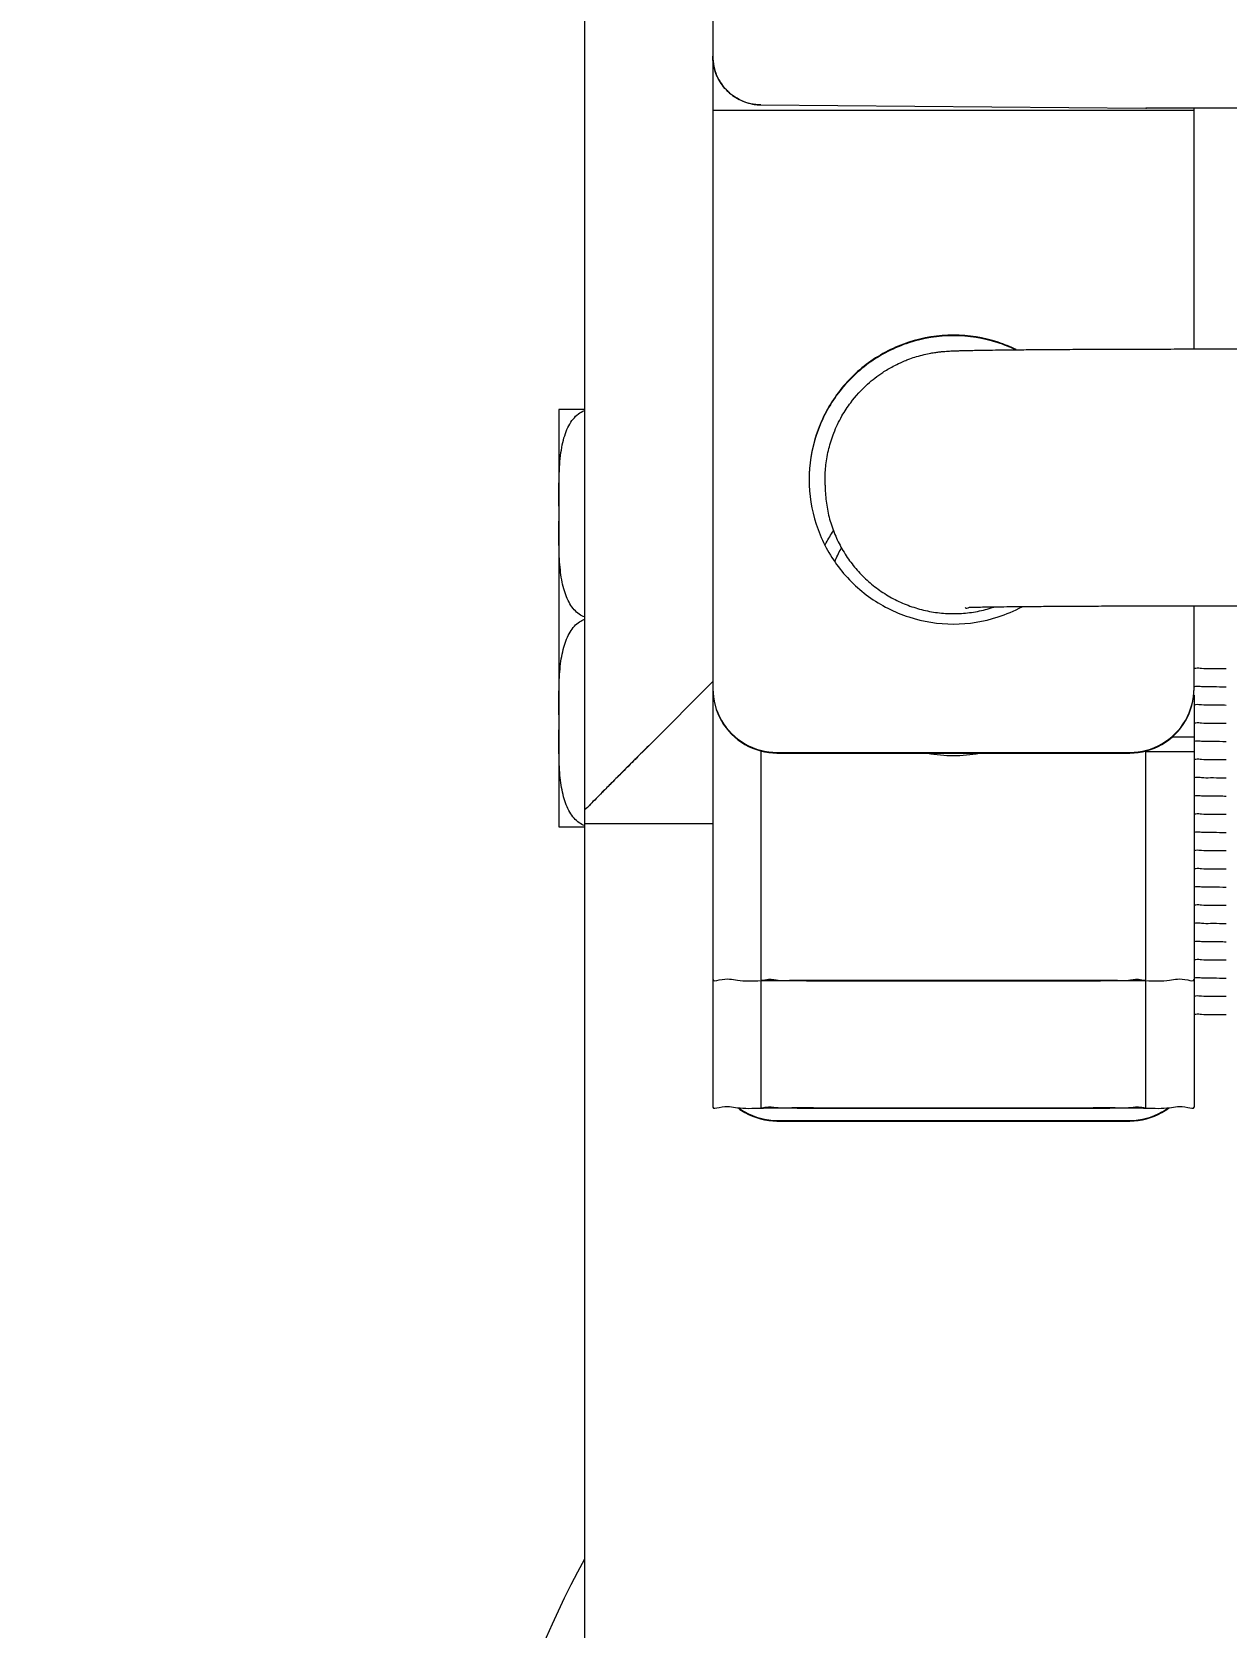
# Model space of a CAD drawing. Extents: x -5598 to 26293, y -3808 to 13850.
# Drawn here: x -732.392 to -728.669, y 2214.49 to 2219.46 of the extents above; entities that cross this region are included whole.
import ezdxf

# ---------------------------------------------------------------- set-up
doc = ezdxf.new("R2010")
doc.units = 0
doc.header["$LTSCALE"] = 100
doc.header["$MEASUREMENT"] = 0
doc.layers.add('AD', color=5, linetype='Continuous', lineweight=9)
doc.layers.add('AK', color=7, linetype='Continuous', lineweight=15)
doc.layers.add('MAKPA GAZ', color=7, linetype='Continuous', lineweight=30, true_color=0x046a38)
doc.layers.add('MAKPA SIHHI', color=7, linetype='Continuous', lineweight=30, true_color=0x428a93)
doc.layers.add('OLCU DIS', color=7, linetype='Continuous')
doc.styles.add('MAKPA TESISAT', font='arial.ttf', dxfattribs={"height": 10})
doc.styles.add('olcu', font='romans.shx', dxfattribs={"width": 0.5})
doc.dimstyles.new('1-200', dxfattribs={"dimtxt": 40, "dimasz": 2, "dimexe": 0, "dimexo": 0, "dimgap": 10, "dimtad": 1, "dimdec": 4, "dimrnd": 0.1, "dimzin": 9, "dimdsep": 46, "dimtxsty": 'olcu', "dimblk1": 'SOL', "dimblk2": 'SAG', "dimsah": 1, "dimcen": 0, "dimse1": 1, "dimse2": 1, "dimclre": 13, "dimadec": 0, "dimazin": 0, "dimtfac": 1, "dimtdec": 4, "dimtix": 1, "dimtmove": 2, "dimatfit": 2, "dimldrblk": 'SOL', "dimfxl": 0, "dimtolj": 1, "dimarcsym": 0})
doc.dimstyles.new('MAKPA TESISAT DIM', dxfattribs={"dimscale": 0.7, "dimtxt": 12, "dimasz": 6, "dimexe": 4, "dimexo": 0, "dimgap": 8, "dimtad": 2, "dimtih": 1, "dimtoh": 1, "dimdec": 0, "dimrnd": 5, "dimzin": 0, "dimdsep": 46, "dimtxsty": 'MAKPA TESISAT', "dimblk1": 'OBLIQUE', "dimblk2": 'OBLIQUE', "dimsah": 1, "dimcen": 0, "dimdle": 3, "dimclrd": 256, "dimclre": 256, "dimclrt": 256, "dimadec": 0, "dimazin": 0, "dimtfac": 1, "dimtdec": 0, "dimtix": 1, "dimtofl": 0, "dimtmove": 2, "dimatfit": 3, "dimldrblk": 'OBLIQUE', "dimfxl": 0, "dimtvp": 7, "dimtolj": 1, "dimtzin": 0, "dimarcsym": 0})

# ---------------------------------------------------------------- blocks, each defined once
blk = doc.blocks.new('SOL')
at = {"color": 0}
for p, q in [((0, 30), (0, -6.962459165720928)), ((7.581908020783771, 0), (-6.967154622002339, 0))]:
    blk.add_line(p, q, dxfattribs=at)
blk.add_circle((0, 0), 3, dxfattribs=at)
blk = doc.blocks.new('SAG')
at = {"color": 0}
for p, q in [((0, -30), (0, 6.962459165720928)), ((7.581908020783771, 0), (-6.967154622002339, 0))]:
    blk.add_line(p, q, dxfattribs=at)
blk.add_circle((0, 0), 3, dxfattribs=at)
blk = doc.blocks.new('*D332')
at = {"layer": 'OLCU DIS', "color": 0, "lineweight": -2, "transparency": 16777216}
blk.add_line((21268, -934.9999999999671), (-2967.999999241584, -934.9999999999671), dxfattribs=at)
at = {"layer": 'OLCU DIS', "color": 0, "lineweight": -2, "transparency": 16777216, "xscale": 2, "yscale": 2, "zscale": 2, "rotation": 180}
blk.add_blockref('SAG', (-2969.999999241584, -934.9999999999671), dxfattribs=at)
at = {"layer": 'OLCU DIS', "color": 0, "lineweight": -2, "transparency": 16777216, "xscale": 2, "yscale": 2, "zscale": 2}
blk.add_blockref('SOL', (21270, -934.9999999999671), dxfattribs=at)
at = {"layer": 'OLCU DIS', "color": 0, "transparency": 16777216, "insert": (9295.637683253217, -904.9999999999671), "char_height": 40, "attachment_point": 5, "style": 'olcu'}
blk.add_mtext('\\A1;24240', dxfattribs=at)
blk = doc.blocks.new('OVEN TROLLEY')
at = {"layer": 'AD'}
blk.add_arc((49.69826822921765, -9.023073494818505), 2.850748213224147, 331.3112581274623, 28.68874187253774, dxfattribs=at)
at = {"layer": 'AK'}
for p, q in [((52.19856275597692, -74.59823857072035), (52.19856275597692, -6.272805857902767)), ((51.59849206955992, -11.75638669169268), (50.49836247778136, -11.75638669169268)), ((51.59849206955992, -11.75813220430859), (50.49836247778136, -11.75813220430859)), ((50.29833891564646, -13.08387972553021), (50.29833891564646, -11.80022877777219)), ((50.44835658724775, -11.80022877777219), (50.44835658724775, -12.19461990556442)), ((51.39846850741321, -11.79673775242406), (50.6983860399281, -11.79673775242395)), ((51.39846850741321, -11.79804688688591), (50.6983860399281, -11.79804688688591)), ((51.64849796009353, -12.19461990556442), (51.64849796009353, -11.80022877777219)), ((51.79851563170664, -13.10320449155983), (51.79851563170664, -11.80022877777219)), ((50.44835658724775, -12.19733292063461), (50.44835658724775, -12.90786649225038)), ((51.39846850741321, -12.19384189514665), (50.6983860399281, -12.19384189514665)), ((51.39846850741321, -12.19515102972502), (50.6983860399281, -12.19515102972502)), ((51.64849796009353, -12.91030840101882), (51.64849796009353, -12.19733292063461)), ((52.27857218083806, -12.67350350389017), (52.19856275597692, -12.67350350389017)), ((52.27857218083806, -13.97365665781535), (52.27857218083806, -12.67350350389017)), ((52.19844009404175, -12.68402002697098), (51.79851563170664, -12.68402002697098)), ((50.44835658724775, -12.90786942370459), (50.29833891564646, -12.90786942370459)), ((51.59849206955992, -12.9031885456875), (50.49836247778136, -12.9031885456875)), ((51.59849206955992, -12.90493405844313), (50.49836247778136, -12.90493405844313)), ((51.79851563170664, -13.12595184013469), (51.99853919385336, -12.92593589426246)), ((50.29833891564646, -13.10495000431535), (50.29833891564646, -13.36192147998372)), ((51.79851563170664, -17.77408500722367), (51.79851563170664, -13.10495000431535)), ((50.24833302510103, -13.3619367549079), (49.14820343332245, -13.3619367549079)), ((51.44847439795864, -13.73754670118205), (51.44847439795864, -13.75500182834207)), ((52.19856275597692, -13.97365665781535), (52.27857218083806, -13.97365665781535)), ((50.24833302510103, -14.16203100347184), (49.14820343332245, -14.16203100347184)), ((50.29833891564646, -14.16201584144721), (50.29833891564646, -14.90509351700302)), ((50.29833891564646, -14.90509351700302), (50.29833891564646, -14.91206985566521)), ((50.29833891564646, -14.90509351700302), (51.79851563170664, -14.90509351700302)), ((46.99795014032257, -14.91206985566532), (50.44835658724775, -14.91207556783911)), ((51.64849796009353, -14.92254864416304), (50.44835658724775, -14.91207556783911))]:
    blk.add_line(p, q, dxfattribs=at)
for points, start_tangent, end_tangent in [([(50.49836247778136, -11.75638669169268), (50.39835069670232, -11.783183747169), (50.37799563620353, -11.79662445069982)], (-0.1021098309, -2e-16), (-0.0825115560999999, -0.0621196466000001)), ([(50.49836247778136, -11.75813220430859), (50.39835069670232, -11.78492925992464), (50.38033104093607, -11.79663837134137)], (-0.0998107528, -2e-16), (-0.0815452738999999, -0.0595413046000001)), ([(51.71885891103317, -11.79662445069982), (51.69850385063898, -11.783183747169), (51.59849206955992, -11.75638669169268)], (-0.0825115561000001, 0.0621196465999999), (-0.1021098309, -2e-16)), ([(51.71652350630017, -11.79663837134126), (51.69850385063898, -11.78492925992464), (51.59849206955992, -11.75813220430859)], (-0.0815452739000001, 0.0595413045999998), (-0.0998107528, -2e-16)), ([(50.44835494593132, -11.79695236406974), (50.37474111782501, -11.79817680456904), (50.31791861556111, -11.79914999158347), (50.29833891564646, -11.80022877777219)], (-0.1261258365, 0.0041711067999998), (2e-16, -0.1205212997999999)), ([(50.6983860399281, -11.79673775242395), (50.57476467997171, -11.79690861528502), (50.46324423996827, -11.79740447896756), (50.44835494593132, -11.79695236406974)], (-0.1995127921, -3e-16), (-0.2087906274, 0.0069049135999996)), ([(50.6983860399281, -11.79804688688591), (50.62112268992347, -11.79815367622063), (50.55142241494593, -11.79846359096689), (50.49610796359489, -11.79894629459591), (50.46059389963636, -11.79955453647994), (50.44835658724775, -11.80022877777219)], (-0.2000213075, -3e-16), (3e-16, -0.2000213075)), ([(51.64849796009353, -11.80022877777219), (51.63626064757715, -11.79955453647994), (51.60074658364179, -11.79894629459591), (51.54543213226713, -11.79846359096689), (51.47573185728958, -11.79815367622063), (51.39846850741321, -11.79804688688591)], (-3e-16, 0.2000213075), (-0.2000213075, -3e-16)), ([(51.64849960128172, -11.79695236406985), (51.63361030725661, -11.79740447896756), (51.52208986736957, -11.79690861528502), (51.39846850741321, -11.79673775242406)], (-0.2087906273999999, -0.0069049136000004), (-0.1995127921, -3e-16)), ([(51.79851563170664, -11.80022877777219), (51.7789359317802, -11.79914999158347), (51.72211342951628, -11.79817680456904), (51.64849960128172, -11.79695236406985)], (-2e-16, 0.1205212997999999), (-0.1261258365, -0.0041711068000002)), ([(50.29252885761104, -12.09000202388256), (50.27516447664799, -12.08947483916995), (50.24715831848459, -12.08898934536842), (50.20906076208336, -12.08855441325568), (50.19838963242353, -12.08839238864596)], (-0.1044117261, -0.0206700225000002), (-0.07509559980000001, 0.0008797375999999)), ([(50.29833891564646, -12.09054497022873), (50.29252885761104, -12.09000202388256)], (0, 0.0046677476), (-0.0064656572, -0.0012799834)), ([(50.29252885761104, -12.14673118704218), (50.27516447664799, -12.14620400242268), (50.24715831848459, -12.14571850862114), (50.20906076208336, -12.14528357650852), (50.19838963242353, -12.14512155192199)], (-0.1044117261, -0.0206700225000002), (-0.07509559980000001, 0.0008797375999999)), ([(50.29833891564646, -12.14727413348146), (50.29252885761104, -12.14673118704218)], (0, 0.0046677476), (-0.0064656572, -0.0012799834)), ([(50.29252885761104, -12.20346035029502), (50.27516447664799, -12.20293316569871), (50.24715831848459, -12.20244767189717), (50.20906076208336, -12.20201273978455), (50.19838963242353, -12.20185071519802)], (-0.1044117261, -0.0206700225000002), (-0.07509559980000001, 0.0008797375999999)), ([(50.29833891564646, -12.20400329675749), (50.29252885761104, -12.20346035029502)], (0, 0.0046677476), (-0.0064656572, -0.0012799834)), ([(50.44835494593132, -12.19405650693216), (50.37474111782501, -12.19528094729162), (50.31791861556111, -12.19625413442259), (50.29833891564646, -12.19733292063461)], (-0.1261258365, 0.0041711067999998), (2e-16, -0.1205212997999999)), ([(50.6983860399281, -12.19384189514665), (50.57476467997171, -12.19401275817063), (50.46324423996827, -12.19450862169026), (50.44835494593132, -12.19405650693216)], (-0.1995127921, -3e-16), (-0.2087906274, 0.0069049135999996)), ([(50.6983860399281, -12.19515102972502), (50.62112268992347, -12.19525781905963), (50.55142241494593, -12.19556773382931), (50.49610796359489, -12.19605043731849), (50.46059389963636, -12.19665867920253), (50.44835658724775, -12.19733292063461)], (-0.2000213075, -3e-16), (3e-16, -0.2000213075)), ([(51.64849796009353, -12.19733292063461), (51.63626064757715, -12.19665867920253), (51.60074658364179, -12.19605043731849), (51.54543213226713, -12.19556773382931), (51.47573185728958, -12.19525781905975), (51.39846850741321, -12.19515102972502)], (-3e-16, 0.2000213075), (-0.2000213075, -3e-16)), ([(51.64849960128172, -12.19405650693216), (51.63361030725661, -12.19450862169026), (51.52208986736957, -12.19401275817063), (51.39846850741321, -12.19384189514665)], (-0.2087906273999999, -0.0069049136000004), (-0.1995127921, -3e-16)), ([(51.79851563170664, -12.19733292063461), (51.7789359317802, -12.19625413442259), (51.72211342951628, -12.19528094729162), (51.64849960128172, -12.19405650693216)], (-2e-16, 0.1205212997999999), (-0.1261258365, -0.0041711068000002)), ([(50.29252885761104, -12.26018951357105), (50.27516447664799, -12.25966232897474), (50.24715831848459, -12.2591768351499), (50.20906076208336, -12.25874190303716), (50.19838963242353, -12.25857987845074)], (-0.1044117261, -0.0206700225000002), (-0.07509559980000001, 0.0008797375999999)), ([(50.29833891564646, -12.26073246003352), (50.29252885761104, -12.26018951357105)], (0, 0.0046677476), (-0.0064656572, -0.0012799834)), ([(50.29252885761104, -12.31691867682377), (50.27516447664799, -12.31639149225077), (50.24715831848459, -12.31590599842593), (50.20906076208336, -12.31547106631319), (50.19838963242353, -12.31530904172678)], (-0.1044117261, -0.0206700225000002), (-0.07509559980000001, 0.0008797375999999)), ([(50.29833891564646, -12.31746162316994), (50.29252885761104, -12.31691867682377)], (0, 0.0046677476), (-0.0064656572, -0.0012799834)), ([(50.29252885761104, -12.37364784009981), (50.27516447664799, -12.3731206555035), (50.24715831848459, -12.37263516167877), (50.20906076208336, -12.37220022956603), (50.19838963242353, -12.3720382049795)], (-0.1044117261, -0.0206700225000002), (-0.07509559980000001, 0.0008797375999999)), ([(50.29833891564646, -12.37419078644598), (50.29252885761104, -12.37364784009981)], (0, 0.0046677476), (-0.0064656572, -0.0012799834)), ([(50.29252885761104, -12.43037700337584), (50.27516447664799, -12.42984981877953), (50.24715831848459, -12.4293643249548), (50.20906076208336, -12.42892939270234), (50.19838963242353, -12.42876736813912)], (-0.1044117261, -0.0206700225000002), (-0.07509559980000001, 0.0008797375999999)), ([(50.29833891564646, -12.43091994969859), (50.29252885761104, -12.43037700337584)], (0, 0.0046677476), (-0.0064656572, -0.0012799834)), ([(50.29252885761104, -12.48710616662856), (50.27516447664799, -12.48657898203237), (50.24715831848459, -12.48609348820741), (50.20906076208336, -12.48565855597837), (50.19838963242353, -12.48549653139184)], (-0.1044117261, -0.0206700225000002), (-0.07509559980000001, 0.0008797375999999)), ([(50.29833891564646, -12.48764911297462), (50.29252885761104, -12.48710616662856)], (0, 0.0046677476), (-0.0064656572, -0.0012799834)), ([(50.29252885761104, -12.54383532990459), (50.27516447664799, -12.5433081453084), (50.24715831848459, -12.54282265148345), (50.20906076208336, -12.5423877192311), (50.19838963242353, -12.54222569466799)], (-0.1044117261, -0.0206700225000002), (-0.07509559980000001, 0.0008797375999999)), ([(50.29833891564646, -12.54437827622746), (50.29252885761104, -12.54383532990459)], (0, 0.0046677476), (-0.0064656572, -0.0012799834)), ([(50.29252885761104, -12.60056449315743), (50.27516447664799, -12.60003730856112), (50.24715831848459, -12.59955181461987), (50.20906076208336, -12.59911688250713), (50.19838963242353, -12.59895485792071)], (-0.1044117261, -0.0206700225000002), (-0.07509559980000001, 0.0008797375999999)), ([(50.29833891564646, -12.60110743950349), (50.29252885761104, -12.60056449315743)], (0, 0.0046677476), (-0.0064656572, -0.0012799834)), ([(50.29252885761104, -12.65729365643335), (50.27516447664799, -12.65676647169744), (50.24715831848459, -12.6562809778726), (50.20906076208336, -12.65584604575986), (50.19838963242353, -12.65568402119675)], (-0.1044117261, -0.0206700225000002), (-0.07509559980000001, 0.0008797375999999)), ([(50.29833891564646, -12.65783660275622), (50.29252885761104, -12.65729365643335)], (0, 0.0046677476), (-0.0064656572, -0.0012799834)), ([(50.29252885761104, -12.71402281968619), (50.27516447664799, -12.71349563497347), (50.24715831848459, -12.71301014114863), (50.20906076208336, -12.712575209036), (50.19838963242353, -12.71241318444947)], (-0.1044117261, -0.0206700225000002), (-0.07509559980000001, 0.0008797375999999)), ([(50.29833891564646, -12.71456576603225), (50.29252885761104, -12.71402281968619)], (0, 0.0046677476), (-0.0064656572, -0.0012799834)), ([(52.19858754890161, -12.67701775148737), (52.21523852971711, -12.68573942849173), (52.23100346277337, -12.70005071369223), (52.24446618501667, -12.71888744322337), (52.25536260646172, -12.74135589356297), (52.26379762807061, -12.76690150812487), (52.27001147091492, -12.7953486139769), (52.27421884014608, -12.82629373922236), (52.27675556147584, -12.85948939608636), (52.27803946684013, -12.89516383515433), (52.27850234585946, -12.93370511169769), (52.27857218083806, -12.97516736382386)], (0.2454740942000003, -0.0874940519999996), (5e-16, -0.2595317905999999)), ([(50.29252885761104, -12.7707519828225), (50.27516447664799, -12.77022479822619), (50.24715831848459, -12.76973930440135), (50.20906076208336, -12.76930437231192), (50.19838963242353, -12.7691423477255)], (-0.1044117261, -0.0206700225000002), (-0.07509559980000001, 0.0008797375999999)), ([(50.29833891564646, -12.77129492928497), (50.29252885761104, -12.7707519828225)], (0, 0.0046677476), (-0.0064656572, -0.0012799834)), ([(51.99853919385336, -12.92593589426246), (52.04093293643688, -12.88350411105193), (52.08033722563992, -12.84398835009187), (52.11454840585918, -12.80960753775423), (52.14249812524656, -12.7814487973809), (52.16410880478212, -12.75960647555757), (52.17987526065542, -12.74359790940059), (52.19048985840649, -12.73273791713859), (52.19856275597692, -12.72417444715961)], (0.1607024748999997, 0.1606963559000003), (-4e-16, 0.2272632927)), ([(52.0193076180352, -12.90515920807365), (52.03679507352068, -12.88764924908742), (52.07284316311722, -12.85150984985512), (52.10495503129766, -12.81925658102841), (52.13213991084501, -12.79189381214087), (52.15412056695764, -12.76971197494993), (52.17111460242301, -12.75250405328108), (52.18359070144957, -12.73980852604143), (52.19206250690046, -12.73111580944373), (52.19851260033316, -12.72480638570846)], (0.1436537273999998, 0.1437771335000002), (0.0308361035999997, 0.1911364637)), ([(52.19851260033316, -12.72480638570846), (52.19856275597692, -12.72417443526206)], (7.90841e-05, 0.0004901999), (0, 0.0005212508000000001)), ([(50.29252885761104, -12.82748114609853), (50.27516447664799, -12.82695396150222), (50.24715831848459, -12.82646846767738), (50.20906076208336, -12.82603353558795), (50.19838963242353, -12.82587151097823)], (-0.1044117261, -0.0206700225000002), (-0.07509559980000001, 0.0008797375999999)), ([(50.29833891564646, -12.82802409256101), (50.29252885761104, -12.82748114609853)], (0, 0.0046677476), (-0.0064656572, -0.0012799834)), ([(50.29252885761104, -12.88421030935126), (50.27516447664799, -12.88368312475495), (50.24715831848459, -12.88319763093011), (50.20906076208336, -12.88276269884068), (50.19838963242353, -12.88260067425426)], (-0.1044117261, -0.0206700225000002), (-0.07509559980000001, 0.0008797375999999)), ([(50.29833891564646, -12.88475325581373), (50.29252885761104, -12.88421030935126)], (0, 0.0046677476), (-0.0064656572, -0.0012799834)), ([(50.49836247778136, -12.9031885456875), (50.39835069670232, -12.92998560130354), (50.32513699163096, -13.00319651869358), (50.29833891564646, -13.10320449155983)], (-0.2484615529, -4e-16), (4e-16, -0.2484615529)), ([(50.49836247778136, -12.90493405844313), (50.39835069670232, -12.93173111403587), (50.32513699163096, -13.0049420314258), (50.29833891564646, -13.10495000431535)], (-0.2484615529, -4e-16), (4e-16, -0.2484615529)), ([(51.04842727366474, -12.89520684020817), (50.96762081818303, -12.9025236647459)], (-0.0648654395, -1e-16), (-0.0639942024, -0.0116669981000001)), ([(51.12923372905367, -12.9025236647459), (51.04842727366474, -12.89520684020817)], (-0.0639942024, 0.0116669980999999), (-0.0648654395, -1e-16)), ([(51.79851563170664, -13.10320449155983), (51.7717175557335, -13.00319651869358), (51.69850385063898, -12.92998560130354), (51.59849206955992, -12.9031885456875)], (-4e-16, 0.2484615529), (-0.2484615529, -4e-16)), ([(51.79850794330138, -13.10323706263432), (51.7717175557335, -13.0049420314258), (51.69850385063898, -12.93173111403587), (51.59849206955992, -12.90493405844313)], (-0.0022178856000004, 0.2472379331), (-0.2470917760999999, -4e-16)), ([(51.99853919385336, -12.92593589426246), (52.0193076180352, -12.90515920807365)], (0.0166163373, 0.0166157046), (0.0166089395, 0.0166232075)), ([(50.29252885761104, -12.94093947262729), (50.27516447664799, -12.94041228803098), (50.24715831848459, -12.93992679422945), (50.20906076208336, -12.93949186211671), (50.19838963242353, -12.93932983753029)], (-0.1044117261, -0.0206700225000002), (-0.07509559980000001, 0.0008797375999999)), ([(50.29833891564646, -12.94148241908976), (50.29252885761104, -12.94093947262729)], (0, 0.0046677476), (-0.0064656572, -0.0012799834)), ([(50.36824694970289, -12.953407624585), (50.29834455105572, -12.95347313882075)], (-0.0559151929, -7.44055000001e-05), (-0.055915398, -3.06040000001e-05)), ([(50.29252885761104, -12.99766863590332), (50.27516447664799, -12.99714145128371), (50.24715831848459, -12.99665595748229), (50.20906076208336, -12.99622102536955), (50.19838963242353, -12.99605900078313)], (-0.1044117261, -0.0206700225000002), (-0.07509559980000001, 0.0008797375999999)), ([(50.29833891564646, -12.99821158222608), (50.29252885761104, -12.99766863590332)], (0, 0.0046677476), (-0.0064656572, -0.0012799834)), ([(50.29252885761104, -13.05439779915605), (50.27516447664799, -13.05387061455974), (50.24715831848459, -13.05338512075832), (50.20906076208336, -13.05295018864558), (50.19838963242353, -13.05278816405916)], (-0.1044117261, -0.0206700225000002), (-0.07509559980000001, 0.0008797375999999)), ([(50.29833891564646, -13.05494074547892), (50.29252885761104, -13.05439779915605)], (0, 0.0046677476), (-0.0064656572, -0.0012799834)), ([(52.27857218083806, -13.02191622093073), (52.27850359989666, -13.06312295583768), (52.27802101128633, -13.10276307380979), (52.27664669503553, -13.13958502594607), (52.27394973372007, -13.17334153385593), (52.26954099711143, -13.20438920803121), (52.26306076415936, -13.23285913310246), (52.25433479301261, -13.25824463866877), (52.24326904413179, -13.28019980367958), (52.2298609149351, -13.29831217137394), (52.21421694687466, -13.31205012266287), (52.19860896868055, -13.32006315755416)], (5e-16, -0.2595164399), (-0.2453408459999998, -0.0871674106000004)), ([(50.29252885761104, -13.11112696243208), (50.27516447664799, -13.11059977781258), (50.24715831848459, -13.11011428401093), (50.20906076208336, -13.10967935178189), (50.19838963242353, -13.10951732719536)], (-0.1044117261, -0.0206700225000002), (-0.07509559980000001, 0.0008797375999999)), ([(50.29833891564646, -13.11166990875495), (50.29252885761104, -13.11112696243208)], (0, 0.0046677476), (-0.0064656572, -0.0012799834)), ([(51.79851563170664, -13.10495000431535), (51.79850794330138, -13.10323706263432)], (0, 0.0013697768), (-1.22951e-05, 0.001370587)), ([(50.29252885761104, -13.1678561256848), (50.27516447664799, -13.1673289410885), (50.24715831848459, -13.16684344728696), (50.20906076208336, -13.16640851503462), (50.19838963242353, -13.1662464904482)], (-0.1044117261, -0.0206700225000002), (-0.07509559980000001, 0.0008797375999999)), ([(50.29833891564646, -13.16839907203098), (50.29252885761104, -13.1678561256848)], (0, 0.0046677476), (-0.0064656572, -0.0012799834)), ([(51.49848028849225, -13.75500182834219), (51.4764531260065, -13.61593309385932), (51.41252781093942, -13.49047737620992), (51.31296179850447, -13.39091515484028), (51.18750130351997, -13.32699227380794), (51.04842727366474, -13.30496595016439), (50.90935324368171, -13.32699227380794), (50.83465063584151, -13.35898829732321)], (-1.3e-15, 0.7406137861999998), (-0.6544637070999993, -0.353180767300001)), ([(51.01161689615707, -13.35696880045577), (50.99794296791639, -13.35727210567552), (50.98573745787723, -13.35757051607356), (50.96925757348651, -13.35791328869516), (50.94743803921743, -13.35829907552102), (50.91885164318942, -13.3587271204334), (50.88159015727558, -13.35919606919629), (50.83313031225121, -13.35970205179183), (50.77520964826122, -13.36019736576122), (50.71135572607761, -13.3606410663923), (50.64231685239917, -13.36102667058571), (50.56889024798863, -13.36134894966369), (50.4919066665751, -13.36160378343186), (50.41222665050861, -13.36178802937502), (50.33073498942519, -13.36189946288937), (50.24833302510103, -13.3619367549079)], (-0.0013712866, 0.0213117012), (-0.6095708766999999, -1.1e-15)), ([(51.44847439795864, -13.73754670118205), (51.44531990686061, -13.68740941068381), (51.43590618183941, -13.6380628151702), (51.42038168310535, -13.59028513998487), (51.39899124098596, -13.54482986762878), (51.37207219576827, -13.50241385478284), (51.34004907667975, -13.46370602749516), (51.30342690769464, -13.42931683106576), (51.2627832421275, -13.3997886039665), (51.21875905484773, -13.37558702373633), (51.1720486336211, -13.35709376392174), (51.1233886296335, -13.34460047412426), (51.07354644039276, -13.33830418105935), (51.0233081068435, -13.33830418105924), (50.97346591759139, -13.34460047412426), (50.92480591370836, -13.35709376392185), (50.92029030591344, -13.35859069087303)], (-1.1e-15, 0.6065821877000002), (-0.5750017245999998, -0.1944187767000009)), ([(52.19859106969657, -13.32709790199283), (52.21484317951251, -13.33553993081432), (52.23044913522322, -13.34950126727335), (52.24385477561133, -13.36793127040141), (52.25476134712232, -13.38994780714847), (52.26326728785067, -13.41504037795812), (52.26959460480736, -13.44306780725014), (52.27393405336749, -13.47367346124952), (52.27661743932991, -13.50705447207429), (52.27800337708901, -13.54361046598046), (52.27849995758731, -13.58330397988891), (52.27857218083806, -13.62524394077479)], (0.2454211347, -0.0879426530999996), (4e-16, -0.2595325588)), ([(51.41807219229519, -13.49953965420127), (51.39900844853253, -13.53926146457661), (51.39744599559922, -13.54207709248874)], (-0.0144734607999999, -0.0349718936), (-0.0184892602, -0.0330044055)), ([(51.4491584249016, -13.55010818388541), (51.44506656489681, -13.55793452531793), (51.42237738181698, -13.59576680009479)], (-0.019263578, -0.0377266178), (-0.0235554741999999, -0.035194772)), ([(52.27855009049505, -13.70018922184818), (52.27847976021565, -13.71757805120421), (52.27779524806543, -13.76177848874351), (52.27580265472067, -13.80278434607885), (52.27199054054779, -13.8392088097869), (52.26614120300506, -13.87093470663524), (52.25810608363815, -13.89854903187358), (52.2475086675316, -13.92282128130307), (52.23393366269863, -13.9436260399292), (52.2175667986097, -13.9597200108808), (52.19890381529091, -13.97002795910225), (52.19857164415895, -13.9701470856437)], (-0.0005521292999996, -0.2369673395000001), (-0.2244492415999999, -0.0797785960000004)), ([(52.27857218083806, -13.67199279790509), (52.27855009049505, -13.70018922184818)], (0, -0.022554507), (-5.255140000000001e-05, -0.0225544511)), ([(51.44847439795864, -13.75500182834207), (51.44579739898324, -13.80120802329611), (51.4366768443782, -13.85144576000743), (51.42121138070375, -13.90016778454878), (51.3958457932166, -13.95335750052459), (51.36874462854473, -13.99467956676381), (51.31585568751311, -14.05255839606968), (51.26899527400371, -14.08879551017889), (51.23674341997261, -14.10801035849135), (51.21387726154068, -14.11929955297376), (51.19698654873661, -14.12651816142011), (51.18399630952023, -14.13146210518891), (51.16325178539261, -14.13831739906447), (51.13947943446088, -14.14467914121917), (51.11929385053815, -14.14889010175818), (51.103724902944, -14.15142378647579), (51.09047919713781, -14.15311200282292), (51.07991034614985, -14.15416967292538), (51.0700893504021, -14.15494504087837), (51.06111090801993, -14.1555061849881), (51.05217554157696, -14.15595578894704), (51.04255544311025, -14.15635200798272), (51.03160148764152, -14.15672660787811), (51.01861085626875, -14.15709954154431), (51.00275777208739, -14.15748430226222), (50.98308342674851, -14.15788941933999), (50.95839233060257, -14.15832088893512), (50.92716148606847, -14.15878258194993), (50.88740770158471, -14.15927612594089), (50.83658057918671, -14.15979923970292), (50.77659935682902, -14.16030441446924), (50.71137309189077, -14.16075054976386), (50.64153580952539, -14.16113449711111), (50.56775816338483, -14.1614533101557), (50.49076667677707, -14.16170429923795), (50.4113295037008, -14.16188523842709), (50.33024536249591, -14.16199447716349), (50.24833302510103, -14.16203100347184)], (2e-15, -1.142478788899998), (-1.142478788899998, -2e-15)), ([(50.8528278840648, -14.1603007330209), (50.90935324368171, -14.18301138289962), (51.04842727366474, -14.20503770651987), (51.18750130351997, -14.18301138289962), (51.31296179850447, -14.11908850184397), (51.41252781093942, -14.01952628061394), (51.4764531260065, -13.89407056282493), (51.49848028849225, -13.75500182834219)], (0.6550393394000009, -0.3161601600999988), (-1.3e-15, 0.7243523985000003)), ([(50.85683909394435, -14.16046699621938), (50.90935324368171, -14.1812658701441), (51.04842727366474, -14.20329219378755), (51.18750130351997, -14.18126587014399), (51.31296179850447, -14.11734298911176), (51.41252781093942, -14.01778076788173), (51.4764531260065, -13.89232505009272), (51.49847689108571, -13.75499096381236)], (0.6536385839000008, -0.3075932450999988), (0.0028180205999988, 0.7195437850000002)), ([(50.44835658724775, -14.91207556783911), (50.44701511897744, -14.91206988742328)], (-0.0010729, 9.3627e-06), (-0.0010731794, -2.743e-07)), ([(51.6637137973506, -14.92345588078012), (51.64849796009353, -14.92254864416304)], (-0.0121319857, 0.0013424625), (-0.0121857944, 0.0001063398)), ([(51.64849796009353, -14.92254864416304), (51.68033041599562, -14.92624248388449), (51.70991156842216, -14.93623074375785), (51.73551653785978, -14.95112369070989), (51.75639740117492, -14.96928038437613), (51.77260616802946, -14.9893707858514), (51.78446374181055, -15.01035703594084), (51.79244563806002, -15.03157659867997), (51.79702586209747, -15.05276810909845), (51.79851563170664, -15.07386971028745)], (0.1887580216999999, -0.0016472035999997), (3e-16, -0.1887652087)), ([(51.79821005545671, -15.06429957185173), (51.79752558483175, -15.05665510209496), (51.79450645744225, -15.03938580282261), (51.78931488351087, -15.02206235491894), (51.78172386119274, -15.00476090376025), (51.77144942451865, -14.98768194963918), (51.75820177362164, -14.97119698316078), (51.74176799351687, -14.95588005435411), (51.72211617646404, -14.94249588624802), (51.69952125372935, -14.93193704819998), (51.67463845399322, -14.925071711128), (51.6637137973506, -14.92345588078012)], (-0.0107801845000003, 0.1687767235), (-0.1682523382, 0.0186179289999997)), ([(51.79851563170664, -15.07386973818063), (51.79821005545671, -15.06429957185173)], (0, 0.007657346999999999), (-0.0004884329, 0.0076470033))]:
    blk.add_spline(points, degree=3, dxfattribs=dict(at, start_tangent=start_tangent, end_tangent=end_tangent))
blk = doc.blocks.new('_OBLIQUE')
at = {"color": 0, "linetype": 'ByBlock', "lineweight": -2}
blk.add_line((-0.5, -0.5), (0.5, 0.5), dxfattribs=at)
blk = doc.blocks.new('*D1005')
at = {"layer": 'MAKPA SIHHI', "lineweight": -2, "transparency": 16777216}
for p, q in [((-749.7533808635154, 2197.232070836355), (-749.7533808635153, 2517.767929162604)), ((-610.0000000024922, 2515.667929162604), (-752.5533808635154, 2515.667929162604)), ((-609.9999999999998, 2199.332070836355), (-752.5533808635154, 2199.332070836355))]:
    blk.add_line(p, q, dxfattribs=at)
at = {"layer": 'MAKPA SIHHI', "lineweight": -2, "transparency": 16777216, "xscale": 4.199999999999998, "yscale": 4.199999999999998, "zscale": 4.199999999999998}
for p, rotation in [((-749.7533808635153, 2515.667929162604), 90), ((-749.7533808635154, 2199.332070836355), 270)]:
    blk.add_blockref('_OBLIQUE', p, dxfattribs=dict(at, rotation=rotation))
at = {"layer": 'MAKPA SIHHI', "transparency": 16777216, "insert": (-766.4345541240889, 2357.49999999948), "char_height": 10, "attachment_point": 5, "style": 'MAKPA TESISAT'}
blk.add_mtext('\\A1;315', dxfattribs=at)
blk = doc.blocks.new('*D1068')
at = {"layer": 'MAKPA GAZ', "lineweight": -2, "transparency": 16777216}
for p, q in [((-762.5317205052996, 2199.332070836351), (-762.5317205052996, 2392.035892867825)), ((-609.9999999999998, 2189.999999998954), (-609.9999999999998, 2392.035892867825)), ((-607.8999999999997, 2389.235892867825), (-764.6317205052999, 2389.235892867825))]:
    blk.add_line(p, q, dxfattribs=at)
at = {"layer": 'MAKPA GAZ', "lineweight": -2, "transparency": 16777216, "xscale": 4.199999999999998, "yscale": 4.199999999999998, "zscale": 4.199999999999998, "rotation": 180}
blk.add_blockref('_OBLIQUE', (-762.5317205052996, 2389.235892867825), dxfattribs=at)
at = {"layer": 'MAKPA GAZ', "lineweight": -2, "transparency": 16777216, "xscale": 4.199999999999998, "yscale": 4.199999999999998, "zscale": 4.199999999999998}
blk.add_blockref('_OBLIQUE', (-609.9999999999998, 2389.235892867825), dxfattribs=at)
at = {"layer": 'MAKPA GAZ', "transparency": 16777216, "insert": (-686.2658602526498, 2399.941622745041), "char_height": 10, "attachment_point": 5, "style": 'MAKPA TESISAT'}
blk.add_mtext('\\A1;155', dxfattribs=at)

msp = doc.modelspace()

# ---------------------------------------------------------------- block references
at = {"layer": 'AK', "rotation": 180}
msp.add_blockref('OVEN TROLLEY', (-678.4705610021399, 2204.310057637898), dxfattribs=at)

# ---------------------------------------------------------------- dimensions: what is measured, and where the dimension line sits
at = {"layer": 'MAKPA GAZ'}
dim = msp.add_linear_dim(base=(-762.5317205052996, 2389.235892867825), p1=(-609.9999999999998, 2189.999999998954), p2=(-762.5317205052996, 2199.332070836351), dimstyle='MAKPA TESISAT DIM', override={"dimfxl": 0}, dxfattribs=at)
dim.commit()
dim.dimension.update_dxf_attribs({"geometry": '*D1068', "text_midpoint": (-686.2658602526498, 2399.941622745041)})
at = {"layer": 'MAKPA SIHHI'}
dim = msp.add_linear_dim(base=(-749.7533808635153, 2515.667929162604), p1=(-609.9999999999998, 2199.332070836355), p2=(-610.0000000024922, 2515.667929162604), angle=90, dimstyle='MAKPA TESISAT DIM', override={"dimfxl": 0}, dxfattribs=at)
dim.commit()
dim.dimension.update_dxf_attribs({"geometry": '*D1005', "text_midpoint": (-766.4345541240889, 2357.49999999948)})
at = {"layer": 'OLCU DIS', "color": 7}
dim = msp.add_linear_dim(base=(-2969.999999241584, -934.9999999999671), p1=(21270, -634.9999999999673), p2=(-2969.999999241583, 7534.999999997421), dimstyle='1-200', dxfattribs=at)
dim.commit()
dim.dimension.update_dxf_attribs({"geometry": '*D332', "text_midpoint": (9295.637683253217, -904.9999999999671), "dimtype": 160})

doc.saveas('drawing.dxf')
